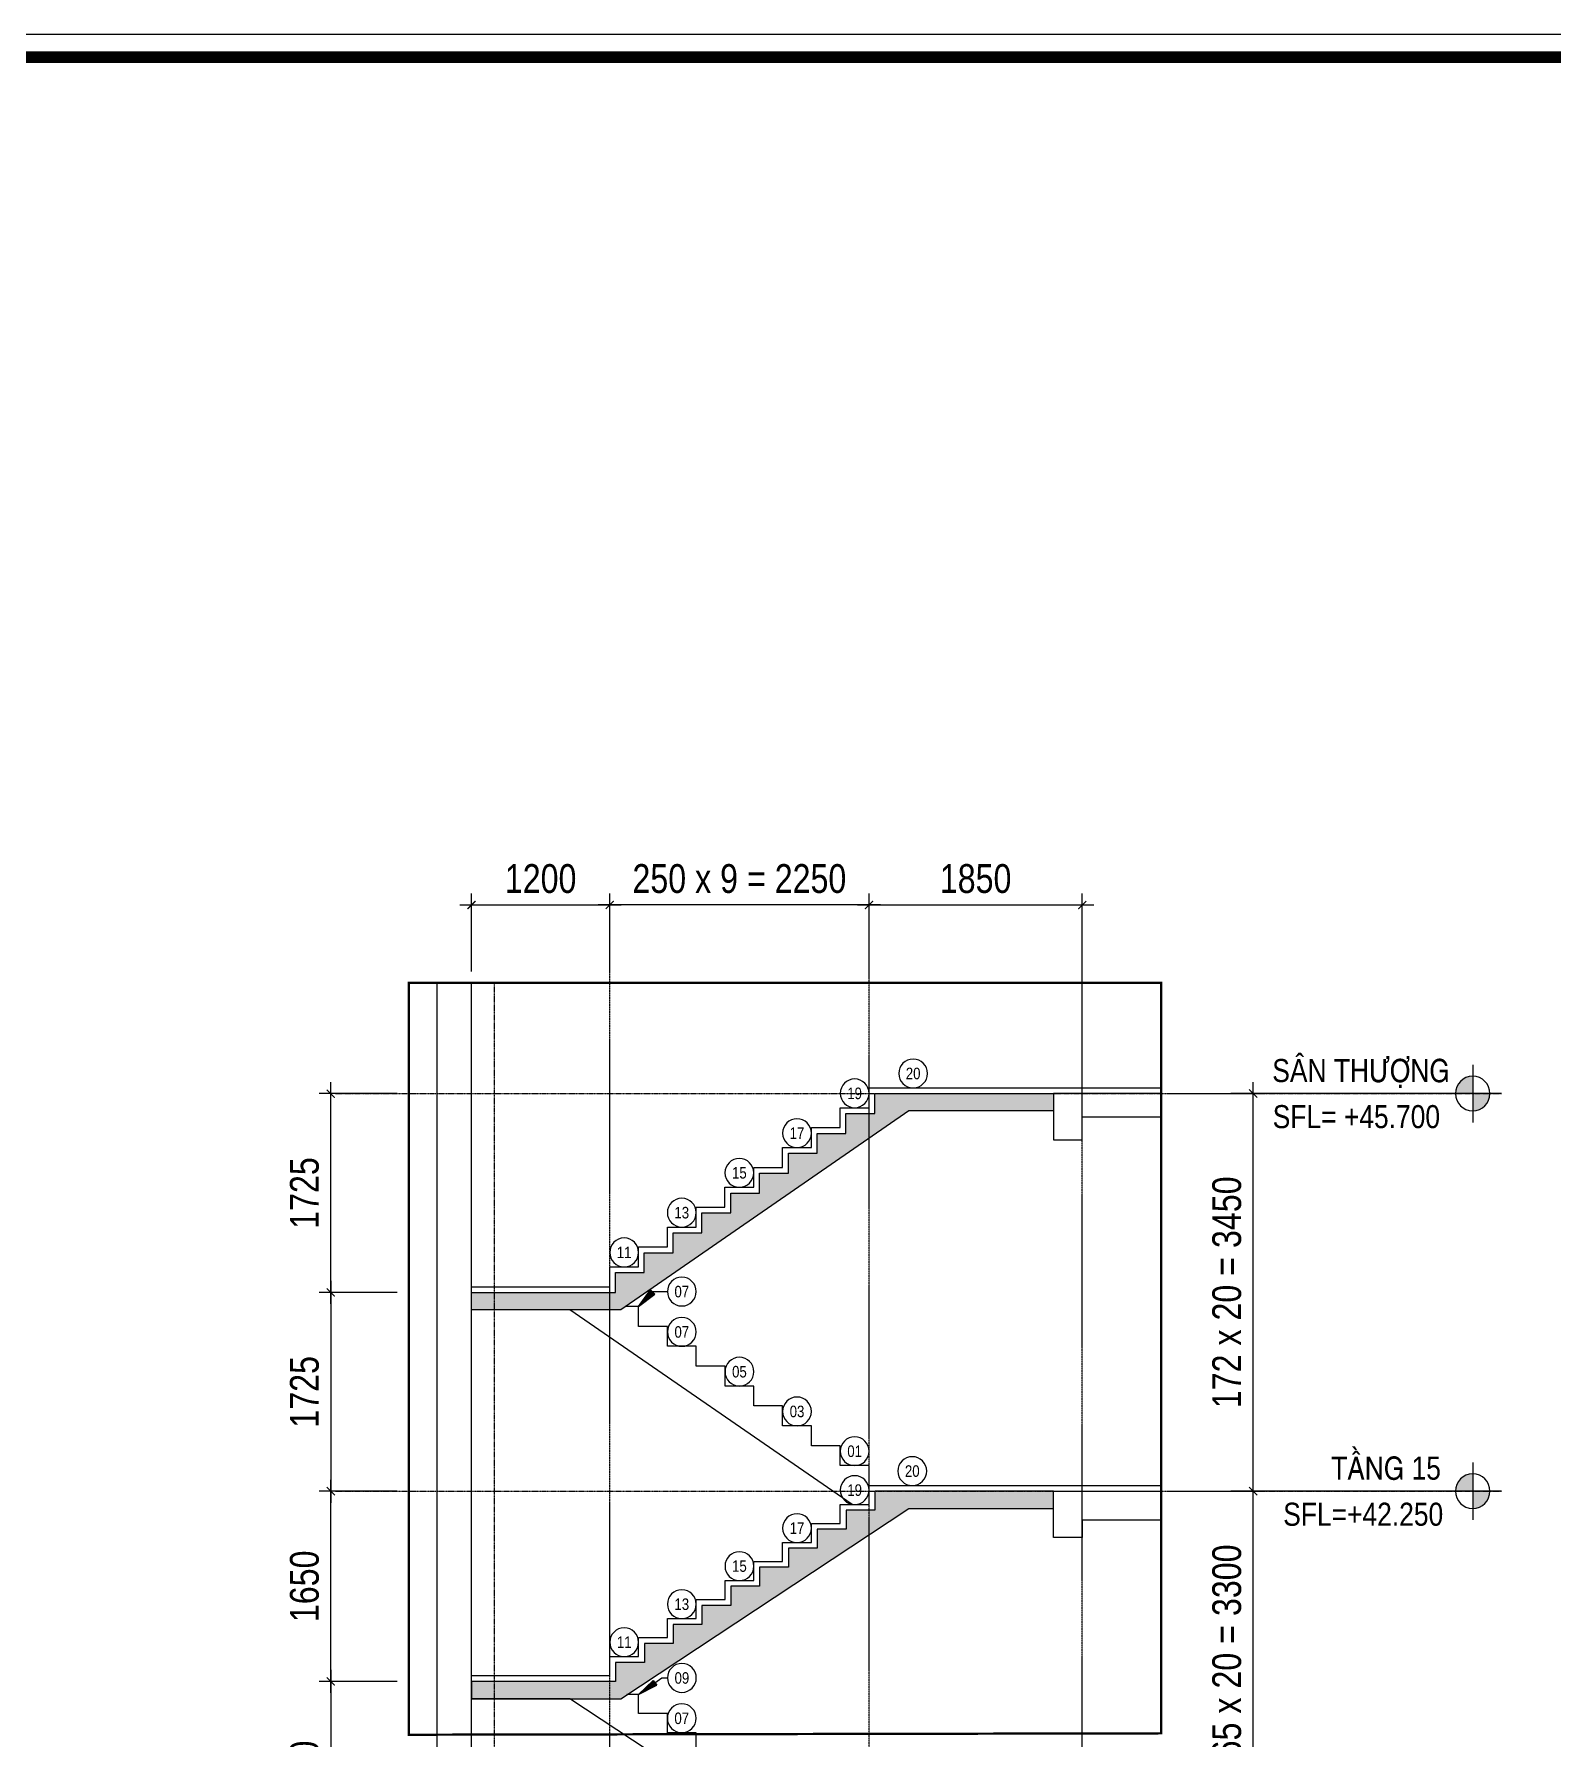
# Model space of a CAD drawing. Header units: millimetres. Extents: x 379264 to 1158416, y -283062 to 356890.
# Drawn here: x 846953 to 853543, y -9599 to -2202 of the extents above; entities that cross this region are included whole.
import ezdxf
from ezdxf.enums import TextEntityAlignment as Align

# ---------------------------------------------------------------- set-up
doc = ezdxf.new("R2010")
doc.units = ezdxf.units.MM
for name, pattern in [('BLOCK B - CHI TIET THANG 5$0$HIDDEN', [0.375, 0.25, -0.125]), ('CENTER', [2, 1.25, -0.25, 0.25, -0.25]), ('DASHED2', [0.375, 0.25, -0.125])]:
    doc.linetypes.add(name, pattern=pattern)
for name, color, linetype in [('02PM. TEXT B', 4, 'Continuous'), ('04PM. THIN', 7, 'Continuous'), ('05PM. FRAME', 4, 'Continuous'), ('11PM. DIM', 2, 'Continuous'), ('12PM. GRID', 8, 'CENTER'), ('13PM. HATCH', 8, 'Continuous'), ('BLOCK B - CHI TIET THANG 5$0$Number Step', 94, 'Continuous')]:
    doc.layers.add(name, color=color, linetype=linetype)
doc.styles.add('[PMDC2013]STYLE', font='arial.ttf', dxfattribs={"width": 0.8})
doc.styles.add('BLOCK A - CHI TIET THANG 1$0$VNI-HelveC', font='VHELVCN_0.TTF')
doc.styles.add('BLOCK B - CHI TIET THANG 5$0$VNI-HelveC', font='VHELVCN_0.TTF')
doc.styles.add('BLOCK B - CHI TIET THANG 5$0$VNI-HelveCB', font='VHELVCB_0.TTF')
doc.dimstyles.new('BLOCK A - CHI TIET THANG 1$0$Dim 50 (A1-A2)', dxfattribs={"dimscale": 50, "dimtxt": 2.5, "dimasz": 0.7, "dimexe": 1, "dimexo": 1, "dimgap": 1, "dimtad": 1, "dimdec": 0, "dimzin": 12, "dimdsep": 46, "dimtxsty": '[PMDC2013]STYLE', "dimblk": 'ARCHTICK', "dimcen": 0, "dimdle": 1, "dimclrd": 2, "dimclre": 2, "dimclrt": 4, "dimadec": 0, "dimazin": 0, "dimtfac": 1, "dimtdec": 0, "dimtix": 1, "dimtmove": 2, "dimatfit": 3, "dimldrblk": 'ARCHTICK', "dimfxl": 1, "dimtolj": 1, "dimtzin": 0, "dimarcsym": 0})
doc.dimstyles.new('BLOCK B - CHI TIET THANG 5$0$Dim 50 (A1-A2)', dxfattribs={"dimscale": 50, "dimtxt": 2, "dimasz": 0.7, "dimexe": 0, "dimexo": 1, "dimgap": 1, "dimtad": 1, "dimdec": 0, "dimzin": 12, "dimdsep": 46, "dimtxsty": 'BLOCK B - CHI TIET THANG 5$0$VNI-HelveC', "dimblk": 'BLOCK B - CHI TIET THANG 5$0$_Dot', "dimcen": 1, "dimclrd": 256, "dimclre": 256, "dimclrt": 3, "dimadec": 0, "dimazin": 0, "dimtfac": 1, "dimtdec": 0, "dimtix": 1, "dimtmove": 2, "dimatfit": 3, "dimldrblk": 'BLOCK B - CHI TIET THANG 5$0$HTT Arrow 30', "dimfxl": 1, "dimtfill": 1, "dimtolj": 1, "dimtzin": 0, "dimarcsym": 0})
pattern_1 = [(82.5, (823626.177, -20595.447), (-26.8036, 25.106512), [0, -28.956, 0, -32.385, 0, -30.95625]), (52.5, (823626.177, -20595.447), (-14.17582, 61.85496), [0, -15.621, 0, -26.0985, 0, -10.00125]), (12.5, (823609.608, -20612.015), (41.872487, 42.024923), [0, -9.525, 0, -34.29, 0, -44.7675]), (2.5, (823609.61, -20612.015), (28.67108, 52.31631), [0, -4.7625, 0, -22.479, 0, -25.7175])]

# ---------------------------------------------------------------- blocks, each defined once
blk = doc.blocks.new('BLOCK B - CHI TIET THANG 5$0$Number Step')
at = {"color": 0, "linetype": 'ByBlock'}
blk.add_circle((0, 0), 2.5, dxfattribs=at)
at = {"color": 0, "linetype": 'ByBlock', "lineweight": -2, "style": 'BLOCK B - CHI TIET THANG 5$0$VNI-HelveCB'}
blk.add_attdef('TEXT', text='', height=2, dxfattribs=at).set_placement((0, 0), align=Align.MIDDLE)
blk = doc.blocks.new('BLOCK B - CHI TIET THANG 5$0$_Dot')
at = {"color": 0, "linetype": 'ByBlock', "lineweight": -2}
blk.add_line((-0.5, 0), (-1, 0), dxfattribs=at)
at = {"color": 0, "linetype": 'ByBlock', "const_width": 0.5}
blk.add_lwpolyline([(-0.25, 0, 1), (0.25, 0, 1)], format="xyb", close=True, dxfattribs=at)
blk = doc.blocks.new('BLOCK B - CHI TIET THANG 5$0$HTT Arrow 30')
blk.add_hatch(color=256).paths.add_polyline_path([(-2.5, 0.375), (-2.5, -0.375), (0, 0)])
at = {"color": 0, "linetype": 'ByBlock', "lineweight": -2}
for p, q in [((0, 0), (-2.5, 0.375)), ((-2.5, -0.375), (-2.5, 0.375)), ((0, 0), (-2.5, -0.375))]:
    blk.add_line(p, q, dxfattribs=at)
blk = doc.blocks.new('BLOCK A - CHI TIET THANG 1$0$Level')
at = {"linetype": 'ByBlock'}
h = blk.add_hatch(color=0, dxfattribs=at)
h.paths.add_polyline_path([(0, 1.5), (0, 0), (1.5, 0, 0.414214)])
h.paths.add_polyline_path([(0, 0), (-1.5, 0, 0.414214), (0, -1.5)])
at = {"color": 0, "linetype": 'ByBlock'}
for p, q in [((0, 2.5), (0, -2.5)), ((-2.5, 0), (21, 0))]:
    blk.add_line(p, q, dxfattribs=at)
blk.add_circle((0, 0), 1.5, dxfattribs=at)
at = {"color": 0, "linetype": 'ByBlock', "lineweight": -2, "style": 'BLOCK A - CHI TIET THANG 1$0$VNI-HelveC'}
for tag, p in [('FLOOR', (2.5, 1)), ('LEVEL', (2.5, -3))]:
    blk.add_attdef(tag, p, '', height=2, dxfattribs=at)
blk = doc.blocks.new('_ArchTick')
at = {"color": 0, "linetype": 'ByBlock', "const_width": 0.15}
blk.add_lwpolyline([(-0.5, -0.5), (0.5, 0.5)], dxfattribs=at)
blk = doc.blocks.new('*D765')
at = {"layer": '11PM. DIM', "color": 2, "lineweight": -2, "transparency": 16777216}
for p, q in [((852242.3, -10224.3), (852242.3, -8474.3)), ((852018.7, -8524.3), (852292.3, -8524.3)), ((852018.7, -10174.3), (852292.3, -10174.3))]:
    blk.add_line(p, q, dxfattribs=at)
at = {"layer": 'Defpoints', "color": 0, "transparency": 16777216}
for p in [(851968.7, -8524.3), (852242.3, -8524.3), (851968.7, -10174.3)]:
    blk.add_point(p, dxfattribs=at)
at = {"layer": '11PM. DIM', "color": 2, "lineweight": -2, "transparency": 16777216, "xscale": 35, "yscale": 35, "zscale": 35}
for p, rotation in [((852242.3, -8524.3), 90), ((852242.3, -10174.3), 270)]:
    blk.add_blockref('_ArchTick', p, dxfattribs=dict(at, rotation=rotation))
at = {"layer": '11PM. DIM', "color": 4, "transparency": 16777216, "insert": (852128.5, -9349.3), "char_height": 125, "attachment_point": 5, "rotation": 90, "style": '[PMDC2013]STYLE'}
blk.add_mtext('\\A1;H=165 x 20 = 3300', dxfattribs=at)
blk = doc.blocks.new('*D766')
at = {"layer": '11PM. DIM', "color": 2, "lineweight": -2, "transparency": 16777216}
for p, q in [((851892.3, -6798.9), (852292.3, -6798.9)), ((852242.3, -8573.8), (852242.3, -6748.9)), ((851892.3, -8523.8), (852292.3, -8523.8))]:
    blk.add_line(p, q, dxfattribs=at)
at = {"layer": 'Defpoints', "color": 0, "transparency": 16777216}
for p in [(851842.3, -6798.9), (852242.3, -6798.9), (851842.3, -8523.8)]:
    blk.add_point(p, dxfattribs=at)
at = {"layer": '11PM. DIM', "color": 2, "lineweight": -2, "transparency": 16777216, "xscale": 35, "yscale": 35, "zscale": 35}
for p, rotation in [((852242.3, -6798.9), 90), ((852242.3, -8523.8), 270)]:
    blk.add_blockref('_ArchTick', p, dxfattribs=dict(at, rotation=rotation))
at = {"layer": '11PM. DIM', "color": 4, "transparency": 16777216, "insert": (852128.5, -7661.3), "char_height": 125, "attachment_point": 5, "rotation": 90, "style": '[PMDC2013]STYLE'}
blk.add_mtext('\\A1;172 x 20 = 3450', dxfattribs=at)
blk = doc.blocks.new('*D780')
at = {"layer": '11PM. DIM', "color": 2, "lineweight": -2, "transparency": 16777216}
for p, q in [((848240.1, -9399.3), (848240.1, -8474.3)), ((848528.3, -8524.3), (848190.1, -8524.3)), ((848528.3, -9349.3), (848190.1, -9349.3))]:
    blk.add_line(p, q, dxfattribs=at)
at = {"layer": 'Defpoints', "color": 0, "transparency": 16777216}
for p in [(848240.1, -8524.3), (848578.3, -8524.3), (848578.3, -9349.3)]:
    blk.add_point(p, dxfattribs=at)
at = {"layer": '11PM. DIM', "color": 2, "lineweight": -2, "transparency": 16777216, "xscale": 35, "yscale": 35, "zscale": 35}
for p, rotation in [((848240.1, -8524.3), 90), ((848240.1, -9349.3), 270)]:
    blk.add_blockref('_ArchTick', p, dxfattribs=dict(at, rotation=rotation))
at = {"layer": '11PM. DIM', "color": 4, "transparency": 16777216, "insert": (848126.3, -8936.8), "char_height": 125, "attachment_point": 5, "rotation": 90, "style": '[PMDC2013]STYLE'}
blk.add_mtext('\\A1;1650', dxfattribs=at)
blk = doc.blocks.new('*D781')
at = {"layer": '11PM. DIM', "color": 2, "lineweight": -2, "transparency": 16777216}
for p, q in [((848240.1, -9299.3), (848240.1, -10224.3)), ((848528.3, -9349.3), (848190.1, -9349.3)), ((848528.3, -10174.3), (848190.1, -10174.3))]:
    blk.add_line(p, q, dxfattribs=at)
at = {"layer": 'Defpoints', "color": 0, "transparency": 16777216}
for p in [(848578.3, -9349.3), (848240.1, -10174.3), (848578.3, -10174.3)]:
    blk.add_point(p, dxfattribs=at)
at = {"layer": '11PM. DIM', "color": 2, "lineweight": -2, "transparency": 16777216, "xscale": 35, "yscale": 35, "zscale": 35}
for p, rotation in [((848240.1, -9349.3), 90), ((848240.1, -10174.3), 270)]:
    blk.add_blockref('_ArchTick', p, dxfattribs=dict(at, rotation=rotation))
at = {"layer": '11PM. DIM', "color": 4, "transparency": 16777216, "insert": (848126.3, -9761.8), "char_height": 125, "attachment_point": 5, "rotation": 90, "style": '[PMDC2013]STYLE'}
blk.add_mtext('\\A1;1650', dxfattribs=at)
blk = doc.blocks.new('*D782')
at = {"layer": '11PM. DIM', "color": 2, "lineweight": -2, "transparency": 16777216}
for p, q in [((848240.1, -7611.8), (848240.1, -8574.3)), ((848528.3, -7661.8), (848190.1, -7661.8)), ((848528.3, -8524.3), (848190.1, -8524.3))]:
    blk.add_line(p, q, dxfattribs=at)
at = {"layer": 'Defpoints', "color": 0, "transparency": 16777216}
for p in [(848578.3, -7661.8), (848240.1, -8524.3), (848578.3, -8524.3)]:
    blk.add_point(p, dxfattribs=at)
at = {"layer": '11PM. DIM', "color": 2, "lineweight": -2, "transparency": 16777216, "xscale": 35, "yscale": 35, "zscale": 35}
for p, rotation in [((848240.1, -7661.8), 90), ((848240.1, -8524.3), 270)]:
    blk.add_blockref('_ArchTick', p, dxfattribs=dict(at, rotation=rotation))
at = {"layer": '11PM. DIM', "color": 4, "transparency": 16777216, "insert": (848126.3, -8093), "char_height": 125, "attachment_point": 5, "rotation": 90, "style": '[PMDC2013]STYLE'}
blk.add_mtext('\\A1;1725', dxfattribs=at)
blk = doc.blocks.new('*D783')
at = {"layer": '11PM. DIM', "color": 2, "lineweight": -2, "transparency": 16777216}
for p, q in [((848528.3, -6799.3), (848190.1, -6799.3)), ((848240.1, -7711.8), (848240.1, -6749.3)), ((848528.3, -7661.8), (848190.1, -7661.8))]:
    blk.add_line(p, q, dxfattribs=at)
at = {"layer": 'Defpoints', "color": 0, "transparency": 16777216}
for p in [(848240.1, -6799.3), (848578.3, -6799.3), (848578.3, -7661.8)]:
    blk.add_point(p, dxfattribs=at)
at = {"layer": '11PM. DIM', "color": 2, "lineweight": -2, "transparency": 16777216, "xscale": 35, "yscale": 35, "zscale": 35}
for p, rotation in [((848240.1, -6799.3), 90), ((848240.1, -7661.8), 270)]:
    blk.add_blockref('_ArchTick', p, dxfattribs=dict(at, rotation=rotation))
at = {"layer": '11PM. DIM', "color": 4, "transparency": 16777216, "insert": (848126.3, -7230.5), "char_height": 125, "attachment_point": 5, "rotation": 90, "style": '[PMDC2013]STYLE'}
blk.add_mtext('\\A1;1725', dxfattribs=at)
blk = doc.blocks.new('*D788')
at = {"layer": '11PM. DIM', "color": 2, "lineweight": -2, "transparency": 16777216}
for p, q in [((850625.6, -5980.7), (849400.6, -5980.7)), ((849450.6, -6268.9), (849450.6, -5930.7)), ((850575.6, -6268.9), (850575.6, -5930.7))]:
    blk.add_line(p, q, dxfattribs=at)
at = {"layer": 'Defpoints', "color": 0, "transparency": 16777216}
for p in [(849450.6, -5980.7), (849450.6, -6318.9), (850575.6, -6318.9)]:
    blk.add_point(p, dxfattribs=at)
at = {"layer": '11PM. DIM', "color": 2, "lineweight": -2, "transparency": 16777216, "xscale": 35, "yscale": 35, "zscale": 35, "rotation": 180}
blk.add_blockref('_ArchTick', (849450.6, -5980.7), dxfattribs=at)
at = {"layer": '11PM. DIM', "color": 2, "lineweight": -2, "transparency": 16777216, "xscale": 35, "yscale": 35, "zscale": 35}
blk.add_blockref('_ArchTick', (850575.6, -5980.7), dxfattribs=at)
at = {"layer": '11PM. DIM', "color": 4, "transparency": 16777216, "insert": (850013.1, -5866.9), "char_height": 125, "attachment_point": 5, "style": '[PMDC2013]STYLE'}
blk.add_mtext('\\A1;250 x 9 = 2250', dxfattribs=at)
blk = doc.blocks.new('*D789')
at = {"layer": '11PM. DIM', "color": 2, "lineweight": -2, "transparency": 16777216}
for p, q in [((850525.6, -5980.7), (851550.8, -5980.7)), ((850575.6, -6268.9), (850575.6, -5930.7)), ((851500.8, -6268.9), (851500.8, -5930.7))]:
    blk.add_line(p, q, dxfattribs=at)
at = {"layer": 'Defpoints', "color": 0, "transparency": 16777216}
for p in [(851500.8, -5980.7), (850575.6, -6318.9), (851500.8, -6318.9)]:
    blk.add_point(p, dxfattribs=at)
at = {"layer": '11PM. DIM', "color": 2, "lineweight": -2, "transparency": 16777216, "xscale": 35, "yscale": 35, "zscale": 35, "rotation": 180}
blk.add_blockref('_ArchTick', (850575.6, -5980.7), dxfattribs=at)
at = {"layer": '11PM. DIM', "color": 2, "lineweight": -2, "transparency": 16777216, "xscale": 35, "yscale": 35, "zscale": 35}
blk.add_blockref('_ArchTick', (851500.8, -5980.7), dxfattribs=at)
at = {"layer": '11PM. DIM', "color": 4, "transparency": 16777216, "insert": (851038.2, -5866.9), "char_height": 125, "attachment_point": 5, "style": '[PMDC2013]STYLE'}
blk.add_mtext('\\A1;1850', dxfattribs=at)
blk = doc.blocks.new('*D790')
at = {"layer": '11PM. DIM', "color": 2, "lineweight": -2, "transparency": 16777216}
for p, q in [((848800.8, -5980.7), (849500.6, -5980.7)), ((848850.8, -6268.8), (848850.8, -5930.7)), ((849450.6, -6268.9), (849450.6, -5930.7))]:
    blk.add_line(p, q, dxfattribs=at)
at = {"layer": 'Defpoints', "color": 0, "transparency": 16777216}
for p in [(849450.6, -5980.7), (848850.8, -6318.8), (849450.6, -6318.9)]:
    blk.add_point(p, dxfattribs=at)
at = {"layer": '11PM. DIM', "color": 2, "lineweight": -2, "transparency": 16777216, "xscale": 35, "yscale": 35, "zscale": 35, "rotation": 180}
blk.add_blockref('_ArchTick', (848850.8, -5980.7), dxfattribs=at)
at = {"layer": '11PM. DIM', "color": 2, "lineweight": -2, "transparency": 16777216, "xscale": 35, "yscale": 35, "zscale": 35}
blk.add_blockref('_ArchTick', (849450.6, -5980.7), dxfattribs=at)
at = {"layer": '11PM. DIM', "color": 4, "transparency": 16777216, "insert": (849150.7, -5866.9), "char_height": 125, "attachment_point": 5, "style": '[PMDC2013]STYLE'}
blk.add_mtext('\\A1;1200', dxfattribs=at)
blk = doc.blocks.new('CHG_XX_Khung ten')
blk.add_lwpolyline([(15, 579), (826, 579), (826, 15), (15, 15)], close=True)
at = {"color": 4, "linetype": 'Continuous', "const_width": 1}
blk.add_lwpolyline([(17, 577), (824, 577), (824, 17), (17, 17)], close=True, dxfattribs=at)

msp = doc.modelspace()

# ---------------------------------------------------------------- hatches: boundary and pattern name
at = {"layer": '13PM. HATCH'}
h = msp.add_hatch(dxfattribs=at)
h.set_pattern_fill('AR-SAND', color=256, scale=0.75, angle=45, style=0)
h.set_pattern_definition(pattern_1)
h.paths.add_polyline_path([(848850.81, -7661.78), (849475.64, -7661.78), (849475.64, -7575.53), (849600.64, -7575.53), (849600.64, -7489.28), (849725.64, -7489.28), (849725.64, -7403.03), (849850.64, -7403.03), (849850.64, -7316.78), (849975.64, -7316.78), (849975.64, -7230.53), (850100.64, -7230.53), (850100.64, -7144.28), (850225.64, -7144.28), (850225.64, -7058.03), (850350.64, -7058.03), (850350.64, -6971.78), (850475.64, -6971.78), (850475.64, -6885.53), (850600.64, -6885.53), (850600.64, -6799.28), (851375.81, -6799.28), (851375.81, -6874.28), (850749, -6874.28), (849499, -7736.78), (848850.81, -7736.78)])
h = msp.add_hatch(dxfattribs=at)
h.set_pattern_fill('AR-SAND', color=256, scale=0.75, angle=45, style=0)
h.set_pattern_definition(pattern_1)
h.paths.add_polyline_path([(851375.81, -8524.28), (850600.81, -8524.28), (850600.81, -8606.78), (850475.81, -8606.78), (850475.81, -8689.28), (850350.81, -8689.28), (850350.81, -8771.78), (850225.81, -8771.78), (850225.81, -8854.28), (850100.81, -8854.28), (850100.81, -8936.78), (849975.81, -8936.78), (849975.81, -9019.28), (849850.81, -9019.28), (849850.81, -9101.78), (849725.81, -9101.78), (849725.81, -9184.28), (849600.81, -9184.28), (849600.81, -9266.78), (849475.81, -9266.78), (849475.81, -9349.27), (848850.81, -9349.27), (848850.81, -9424.28), (849498.32, -9424.28), (850748.32, -8599.28), (851375.81, -8599.28)])

# ---------------------------------------------------------------- linework, layer by layer
at = {"linetype": 'BLOCK B - CHI TIET THANG 5$0$HIDDEN', "ltscale": 10, "const_width": 10}
msp.add_lwpolyline([(851842.7, -9574.66), (851842.7, -6318.92), (848578.65, -6318.8), (848578.65, -9580.69)], close=True, dxfattribs=at)
at = {"layer": '05PM. FRAME', "ltscale": 0.25}
for points in [[(848700.81, -6318.81), (848700.81, -19824.28), (848850.81, -19824.28), (848850.81, -6318.81)], [(848850.81, -7661.78), (849475.64, -7661.78), (849475.64, -7575.53), (849600.64, -7575.53), (849600.64, -7489.28), (849725.64, -7489.28), (849725.64, -7403.03), (849850.64, -7403.03), (849850.64, -7316.78), (849975.64, -7316.78), (849975.64, -7230.53), (850100.64, -7230.53), (850100.64, -7144.28), (850225.64, -7144.28), (850225.64, -7058.03), (850350.64, -7058.03), (850350.64, -6971.78), (850475.64, -6971.78), (850475.64, -6885.53), (850600.64, -6885.53), (850600.64, -6799.28), (851375.81, -6799.28), (851375.81, -6874.28), (850749, -6874.28), (849499, -7736.78), (848850.81, -7736.78), (848850.81, -7661.78)], [(851842.7, -6799.28), (851375.81, -6799.28), (851375.81, -6999.28), (851500.81, -6999.28), (851500.81, -6899.28), (851842.7, -6899.28)], [(851375.81, -8524.28), (850600.81, -8524.28), (850600.81, -8606.78), (850475.81, -8606.78), (850475.81, -8689.28), (850350.81, -8689.28), (850350.81, -8771.78), (850225.81, -8771.78), (850225.81, -8854.28), (850100.81, -8854.28), (850100.81, -8936.78), (849975.81, -8936.78), (849975.81, -9019.28), (849850.81, -9019.28), (849850.81, -9101.78), (849725.81, -9101.78), (849725.81, -9184.28), (849600.81, -9184.28), (849600.81, -9266.78), (849475.81, -9266.78), (849475.81, -9349.27), (848850.81, -9349.27), (848850.81, -9424.28), (849498.32, -9424.28), (850748.32, -8599.28), (851375.81, -8599.28), (851375.81, -8524.28)], [(851842.34, -8649.28), (851500.81, -8649.28), (851500.81, -8724.28), (851375.81, -8724.28), (851375.81, -8524.28), (851842.34, -8524.28)]]:
    msp.add_lwpolyline(points, dxfattribs=at)
at = {"layer": '12PM. GRID', "linetype": 'DASHED2', "ltscale": 3}
for p, q in [((849450.81, -20221.62), (849450.64, -6006.85)), ((850575.58, -11716.77), (850575.58, -6006.85)), ((851500.81, -16074.28), (851500.81, -6006.85))]:
    msp.add_line(p, q, dxfattribs=at)
at = {"layer": '12PM. GRID', "ltscale": 3}
for p, q in [((848950.81, -20387.06), (848950.81, -6318.81)), ((848260.42, -6799.28), (853320.07, -6799.28)), ((848260.42, -8524.28), (853320.07, -8524.28))]:
    msp.add_line(p, q, dxfattribs=at)
at = {"layer": '13PM. HATCH'}
for points in [[(848850.81, -7636.78), (849450.64, -7636.78), (849450.64, -7550.53), (849575.64, -7550.53), (849575.64, -7464.28), (849700.64, -7464.28), (849700.64, -7378.03), (849825.64, -7378.03), (849825.64, -7291.78), (849950.64, -7291.78), (849950.64, -7205.53), (850075.64, -7205.53), (850075.64, -7119.28), (850200.64, -7119.28), (850200.64, -7033.03), (850325.64, -7033.03), (850325.64, -6946.78), (850450.64, -6946.78), (850450.64, -6860.53), (850575.64, -6860.53), (850575.64, -6774.28), (851842.7, -6774.28)], [(850502.08, -8581.78), (849277.45, -7736.78), (848850.81, -7736.78)], [(850575.81, -8499.28), (850575.81, -8413.03), (850450.81, -8413.03), (850450.81, -8326.78), (850325.81, -8326.78), (850325.81, -8240.53), (850200.81, -8240.53), (850200.81, -8154.28), (850075.81, -8154.28), (850075.81, -8068.03), (849950.81, -8068.03), (849950.81, -7981.78), (849825.81, -7981.78), (849825.81, -7895.53), (849700.81, -7895.53), (849700.81, -7809.28), (849575.81, -7809.28), (849575.81, -7723.03), (849518.93, -7723.03)], [(848850.81, -9324.27), (849450.81, -9324.27), (849450.81, -9241.78), (849575.81, -9241.78), (849575.81, -9159.28), (849700.81, -9159.28), (849700.81, -9076.78), (849825.81, -9076.78), (849825.81, -8994.28), (849950.81, -8994.28), (849950.81, -8911.78), (850075.81, -8911.78), (850075.81, -8829.28), (850200.81, -8829.28), (850200.81, -8746.78), (850325.81, -8746.78), (850325.81, -8664.28), (850450.81, -8664.28), (850450.81, -8581.78), (850575.81, -8581.78), (850575.81, -8499.28), (851842.34, -8499.28)], [(850501.55, -10231.78), (849278.07, -9424.28), (848850.81, -9424.28)], [(850575.58, -10149.27), (850575.58, -10066.77), (850450.58, -10066.77), (850450.58, -9984.27), (850325.58, -9984.27), (850325.58, -9901.77), (850200.58, -9901.77), (850200.58, -9819.27), (850075.58, -9819.27), (850075.58, -9736.77), (849950.58, -9736.77), (849950.58, -9654.27), (849825.58, -9654.27), (849825.58, -9571.77), (849700.58, -9571.77), (849700.58, -9489.27), (849575.58, -9489.27), (849575.58, -9406.77), (849524.85, -9406.77)]]:
    msp.add_lwpolyline(points, dxfattribs=at)

# ---------------------------------------------------------------- block references
at = {"layer": '02PM. TEXT B'}
ref = msp.add_blockref('BLOCK A - CHI TIET THANG 1$0$Level', (853195.07, -6799.01), dxfattribs=dict(at, xscale=-50, yscale=50, zscale=50))
ref.add_attrib('LEVEL', 'SFL= +45.700', dxfattribs={"layer": '0', "color": 0, "linetype": 'ByBlock', "lineweight": -2, "height": 100, "style": 'BLOCK A - CHI TIET THANG 1$0$VNI-HelveC'}).set_placement((852327.4, -6899.01), align=Align.MIDDLE_LEFT)
ref.add_attrib('FLOOR', 'SAÂN THÖÔÏNG', dxfattribs={"layer": '0', "color": 0, "linetype": 'ByBlock', "lineweight": -2, "height": 100, "style": 'BLOCK A - CHI TIET THANG 1$0$VNI-HelveC'}).set_placement((852325.54, -6699.01), align=Align.MIDDLE_LEFT)
ref = msp.add_blockref('BLOCK A - CHI TIET THANG 1$0$Level', (853195.07, -8524.01), dxfattribs=dict(at, xscale=-50, yscale=50, zscale=50))
ref.add_attrib('LEVEL', 'SFL=+42.250', dxfattribs={"layer": '0', "color": 0, "linetype": 'ByBlock', "lineweight": -2, "height": 100, "style": 'BLOCK A - CHI TIET THANG 1$0$VNI-HelveC'}).set_placement((852373, -8624.01), align=Align.MIDDLE_LEFT)
ref.add_attrib('FLOOR', 'TAÀNG 15', dxfattribs={"layer": '0', "color": 0, "linetype": 'ByBlock', "lineweight": -2, "height": 100, "style": 'BLOCK A - CHI TIET THANG 1$0$VNI-HelveC'}).set_placement((852581, -8424.01), align=Align.MIDDLE_LEFT)
at = {"layer": 'BLOCK B - CHI TIET THANG 5$0$Number Step'}
ref = msp.add_blockref('BLOCK B - CHI TIET THANG 5$0$Number Step', (850767.11, -6711.78), dxfattribs=dict(at, xscale=-25.00000000000006, yscale=25.00000000000006, zscale=25.00000000000006))
ref.add_attrib('TEXT', '20', dxfattribs={"layer": '0', "color": 0, "linetype": 'ByBlock', "lineweight": -2, "height": 50, "style": 'BLOCK B - CHI TIET THANG 5$0$VNI-HelveCB'}).set_placement((850767.11, -6711.78), align=Align.MIDDLE)
ref = msp.add_blockref('BLOCK B - CHI TIET THANG 5$0$Number Step', (850513.14, -6798.03), dxfattribs=dict(at, xscale=-25.00000000000006, yscale=25.00000000000006, zscale=25.00000000000006))
ref.add_attrib('TEXT', '19', dxfattribs={"layer": '0', "color": 0, "linetype": 'ByBlock', "lineweight": -2, "height": 50, "style": 'BLOCK B - CHI TIET THANG 5$0$VNI-HelveCB'}).set_placement((850513.14, -6798.03), align=Align.MIDDLE)
ref = msp.add_blockref('BLOCK B - CHI TIET THANG 5$0$Number Step', (850263.14, -6970.53), dxfattribs=dict(at, xscale=-25.00000000000006, yscale=25.00000000000006, zscale=25.00000000000006))
ref.add_attrib('TEXT', '17', dxfattribs={"layer": '0', "color": 0, "linetype": 'ByBlock', "lineweight": -2, "height": 50, "style": 'BLOCK B - CHI TIET THANG 5$0$VNI-HelveCB'}).set_placement((850263.14, -6970.53), align=Align.MIDDLE)
ref = msp.add_blockref('BLOCK B - CHI TIET THANG 5$0$Number Step', (850013.14, -7143.03), dxfattribs=dict(at, xscale=-25.00000000000006, yscale=25.00000000000006, zscale=25.00000000000006))
ref.add_attrib('TEXT', '15', dxfattribs={"layer": '0', "color": 0, "linetype": 'ByBlock', "lineweight": -2, "height": 50, "style": 'BLOCK B - CHI TIET THANG 5$0$VNI-HelveCB'}).set_placement((850013.14, -7143.03), align=Align.MIDDLE)
ref = msp.add_blockref('BLOCK B - CHI TIET THANG 5$0$Number Step', (849763.14, -7315.53), dxfattribs=dict(at, xscale=-25.00000000000006, yscale=25.00000000000006, zscale=25.00000000000006))
ref.add_attrib('TEXT', '13', dxfattribs={"layer": '0', "color": 0, "linetype": 'ByBlock', "lineweight": -2, "height": 50, "style": 'BLOCK B - CHI TIET THANG 5$0$VNI-HelveCB'}).set_placement((849763.14, -7315.53), align=Align.MIDDLE)
ref = msp.add_blockref('BLOCK B - CHI TIET THANG 5$0$Number Step', (849513.14, -7488.03), dxfattribs=dict(at, xscale=-25.00000000000006, yscale=25.00000000000006, zscale=25.00000000000006))
ref.add_attrib('TEXT', '11', dxfattribs={"layer": '0', "color": 0, "linetype": 'ByBlock', "lineweight": -2, "height": 50, "style": 'BLOCK B - CHI TIET THANG 5$0$VNI-HelveCB'}).set_placement((849513.14, -7488.03), align=Align.MIDDLE)
ref = msp.add_blockref('BLOCK B - CHI TIET THANG 5$0$Number Step', (849763.31, -7658.03), dxfattribs=dict(at, xscale=-25.00000000000006, yscale=25.00000000000006, zscale=25.00000000000006))
ref.add_attrib('TEXT', '07', dxfattribs={"layer": '0', "color": 0, "linetype": 'ByBlock', "lineweight": -2, "height": 50, "style": 'BLOCK B - CHI TIET THANG 5$0$VNI-HelveCB'}).set_placement((849763.31, -7658.03), align=Align.MIDDLE)
ref = msp.add_blockref('BLOCK B - CHI TIET THANG 5$0$Number Step', (849763.31, -7833.03), dxfattribs=dict(at, xscale=-25.00000000000006, yscale=25.00000000000006, zscale=25.00000000000006))
ref.add_attrib('TEXT', '07', dxfattribs={"layer": '0', "color": 0, "linetype": 'ByBlock', "lineweight": -2, "height": 50, "style": 'BLOCK B - CHI TIET THANG 5$0$VNI-HelveCB'}).set_placement((849763.31, -7833.03), align=Align.MIDDLE)
ref = msp.add_blockref('BLOCK B - CHI TIET THANG 5$0$Number Step', (850013.31, -8005.53), dxfattribs=dict(at, xscale=-25.00000000000006, yscale=25.00000000000006, zscale=25.00000000000006))
ref.add_attrib('TEXT', '05', dxfattribs={"layer": '0', "color": 0, "linetype": 'ByBlock', "lineweight": -2, "height": 50, "style": 'BLOCK B - CHI TIET THANG 5$0$VNI-HelveCB'}).set_placement((850013.31, -8005.53), align=Align.MIDDLE)
ref = msp.add_blockref('BLOCK B - CHI TIET THANG 5$0$Number Step', (850263.31, -8178.03), dxfattribs=dict(at, xscale=-25.00000000000006, yscale=25.00000000000006, zscale=25.00000000000006))
ref.add_attrib('TEXT', '03', dxfattribs={"layer": '0', "color": 0, "linetype": 'ByBlock', "lineweight": -2, "height": 50, "style": 'BLOCK B - CHI TIET THANG 5$0$VNI-HelveCB'}).set_placement((850263.31, -8178.03), align=Align.MIDDLE)
ref = msp.add_blockref('BLOCK B - CHI TIET THANG 5$0$Number Step', (850513.31, -8350.53), dxfattribs=dict(at, xscale=-25.00000000000006, yscale=25.00000000000006, zscale=25.00000000000006))
ref.add_attrib('TEXT', '01', dxfattribs={"layer": '0', "color": 0, "linetype": 'ByBlock', "lineweight": -2, "height": 50, "style": 'BLOCK B - CHI TIET THANG 5$0$VNI-HelveCB'}).set_placement((850513.31, -8350.53), align=Align.MIDDLE)
ref = msp.add_blockref('BLOCK B - CHI TIET THANG 5$0$Number Step', (850763.34, -8436.78), dxfattribs=dict(at, xscale=-25.00000000000003, yscale=25.00000000000003, zscale=25.00000000000003))
ref.add_attrib('TEXT', '20', dxfattribs={"layer": '0', "color": 0, "linetype": 'ByBlock', "lineweight": -2, "height": 50, "style": 'BLOCK B - CHI TIET THANG 5$0$VNI-HelveCB'}).set_placement((850763.34, -8436.78), align=Align.MIDDLE)
ref = msp.add_blockref('BLOCK B - CHI TIET THANG 5$0$Number Step', (850513.31, -8519.28), dxfattribs=dict(at, xscale=-25.00000000000003, yscale=25.00000000000003, zscale=25.00000000000003))
ref.add_attrib('TEXT', '19', dxfattribs={"layer": '0', "color": 0, "linetype": 'ByBlock', "lineweight": -2, "height": 50, "style": 'BLOCK B - CHI TIET THANG 5$0$VNI-HelveCB'}).set_placement((850513.31, -8519.28), align=Align.MIDDLE)
ref = msp.add_blockref('BLOCK B - CHI TIET THANG 5$0$Number Step', (850263.31, -8684.28), dxfattribs=dict(at, xscale=-25.00000000000003, yscale=25.00000000000003, zscale=25.00000000000003))
ref.add_attrib('TEXT', '17', dxfattribs={"layer": '0', "color": 0, "linetype": 'ByBlock', "lineweight": -2, "height": 50, "style": 'BLOCK B - CHI TIET THANG 5$0$VNI-HelveCB'}).set_placement((850263.31, -8684.28), align=Align.MIDDLE)
ref = msp.add_blockref('BLOCK B - CHI TIET THANG 5$0$Number Step', (850013.31, -8849.28), dxfattribs=dict(at, xscale=-25.00000000000003, yscale=25.00000000000003, zscale=25.00000000000003))
ref.add_attrib('TEXT', '15', dxfattribs={"layer": '0', "color": 0, "linetype": 'ByBlock', "lineweight": -2, "height": 50, "style": 'BLOCK B - CHI TIET THANG 5$0$VNI-HelveCB'}).set_placement((850013.31, -8849.28), align=Align.MIDDLE)
ref = msp.add_blockref('BLOCK B - CHI TIET THANG 5$0$Number Step', (849763.31, -9014.28), dxfattribs=dict(at, xscale=-25.00000000000003, yscale=25.00000000000003, zscale=25.00000000000003))
ref.add_attrib('TEXT', '13', dxfattribs={"layer": '0', "color": 0, "linetype": 'ByBlock', "lineweight": -2, "height": 50, "style": 'BLOCK B - CHI TIET THANG 5$0$VNI-HelveCB'}).set_placement((849763.31, -9014.28), align=Align.MIDDLE)
ref = msp.add_blockref('BLOCK B - CHI TIET THANG 5$0$Number Step', (849513.31, -9179.28), dxfattribs=dict(at, xscale=-25.00000000000003, yscale=25.00000000000003, zscale=25.00000000000003))
ref.add_attrib('TEXT', '11', dxfattribs={"layer": '0', "color": 0, "linetype": 'ByBlock', "lineweight": -2, "height": 50, "style": 'BLOCK B - CHI TIET THANG 5$0$VNI-HelveCB'}).set_placement((849513.31, -9179.28), align=Align.MIDDLE)
ref = msp.add_blockref('BLOCK B - CHI TIET THANG 5$0$Number Step', (849763.73, -9334.27), dxfattribs=dict(at, xscale=-25.00000000000003, yscale=25.00000000000003, zscale=25.00000000000003))
ref.add_attrib('TEXT', '09', dxfattribs={"layer": '0', "color": 0, "linetype": 'ByBlock', "lineweight": -2, "height": 50, "style": 'BLOCK B - CHI TIET THANG 5$0$VNI-HelveCB'}).set_placement((849763.73, -9334.27), align=Align.MIDDLE)
ref = msp.add_blockref('BLOCK B - CHI TIET THANG 5$0$Number Step', (849763.08, -9509.27), dxfattribs=dict(at, xscale=-25.00000000000003, yscale=25.00000000000003, zscale=25.00000000000003))
ref.add_attrib('TEXT', '07', dxfattribs={"layer": '0', "color": 0, "linetype": 'ByBlock', "lineweight": -2, "height": 50, "style": 'BLOCK B - CHI TIET THANG 5$0$VNI-HelveCB'}).set_placement((849763.08, -9509.27), align=Align.MIDDLE)

# ---------------------------------------------------------------- dimensions: what is measured, and where the dimension line sits
at = {"layer": '11PM. DIM'}
dim = msp.add_linear_dim(base=(849450.64, -5980.68), p1=(850575.58, -6318.87), p2=(849450.64, -6318.87), text='250 x 9 = <>', dimstyle='BLOCK A - CHI TIET THANG 1$0$Dim 50 (A1-A2)', override={"dimlfac": 2}, dxfattribs=at)
dim.commit()
dim.dimension.update_dxf_attribs({"geometry": '*D788', "text_midpoint": (850013.11, -5866.86)})
for base, p1, p2, angle, picture, middle in [((849450.64, -5980.68), (848850.81, -6318.81), (849450.64, -6318.87), 180, '*D790', (849150.73, -5866.86)), ((851500.81, -5980.68), (850575.58, -6318.87), (851500.81, -6318.87), 180, '*D789', (851038.19, -5866.86)), ((848240.11, -6799.28), (848578.29, -7661.78), (848578.29, -6799.28), 270, '*D783', (848126.28, -7230.53)), ((848240.11, -8524.29), (848578.29, -7661.78), (848578.29, -8524.29), 90, '*D782', (848126.28, -8093.03)), ((848240.11, -8524.26), (848578.29, -9349.27), (848578.29, -8524.26), 270, '*D780', (848126.28, -8936.76)), ((848240.11, -10174.27), (848578.29, -9349.27), (848578.29, -10174.27), 90, '*D781', (848126.28, -9761.77))]:
    dim = msp.add_linear_dim(base=base, p1=p1, p2=p2, angle=angle, dimstyle='BLOCK A - CHI TIET THANG 1$0$Dim 50 (A1-A2)', override={"dimlfac": 2}, dxfattribs=at)
    dim.commit()
    dim.dimension.update_dxf_attribs({"geometry": picture, "text_midpoint": middle})
for base, p1, p2, text, picture, middle in [((852242.34, -6798.89), (851842.34, -8523.78), (851842.34, -6798.89), '172 x 20 = <>', '*D766', (852128.48, -7661.33)), ((852242.34, -8524.26), (851968.67, -10174.26), (851968.67, -8524.26), 'H=165 x 20 = <>', '*D765', (852128.48, -9349.26))]:
    dim = msp.add_linear_dim(base=base, p1=p1, p2=p2, angle=90, text=text, dimstyle='BLOCK A - CHI TIET THANG 1$0$Dim 50 (A1-A2)', override={"dimlfac": 2}, dxfattribs=at)
    dim.commit()
    dim.dimension.update_dxf_attribs({"geometry": picture, "text_midpoint": middle})

# ---------------------------------------------------------------- leaders
at = {"layer": 'BLOCK B - CHI TIET THANG 5$0$Number Step'}
for points in [[(849575.81, -7723.03), (849638.91, -7658.03), (849700.81, -7658.03)], [(849575.58, -9406.77), (849676.23, -9334.27), (849701.23, -9334.27)]]:
    msp.add_leader(points, dimstyle='BLOCK B - CHI TIET THANG 5$0$Dim 50 (A1-A2)', override={"dimgap": 1, "dimtad": 0}, dxfattribs=at)

# ---------------------------------------------------------------- next in the draw order: block references
at = {"layer": '04PM. THIN', "xscale": 50, "yscale": 50, "zscale": 50}
msp.add_blockref('CHG_XX_Khung ten', (820029.92, -31152.33), dxfattribs=at)

doc.saveas('drawing.dxf')
